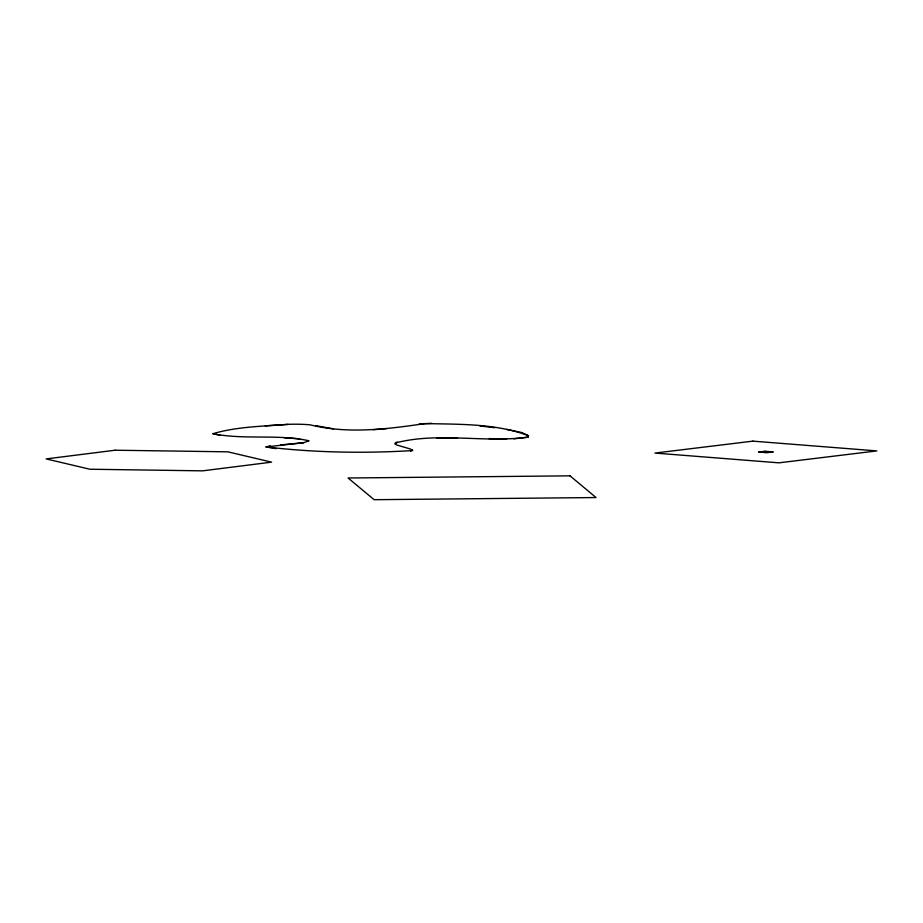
<?xml version="1.0" encoding="UTF-8"?>
<svg xmlns="http://www.w3.org/2000/svg" width="923" height="923" viewBox="0 0 923 923"><rect width="100%" height="100%" fill="white"/><g stroke="black" fill="none" stroke-linecap="round" stroke-linejoin="round"><path stroke-width="1.38" d="M395.194 443.998L395.286 442.971C438.413 431.722 484.298 443.167 528.037 437.156L528.521 435.725C496.193 423.415 459.389 424.361 425.076 423.588C387.21 429.091 348.248 434.191 310.486 424.915A18.702 1.823 0.1 0 0 288.126 424.361C263.067 426.345 237.107 426.553 212.936 433.695C244.26 440.098 277.719 433.833 309.055 440.779L303.552 442.752L265.997 446.917C314.351 452.662 364.112 453.539 412.731 450.562L410.423 449.016L396.878 445.048L395.194 443.998L397.121 441.979M410.643 451.162L412.454 449.847M270.301 445.867L265.997 446.917L276.219 448.67M513.823 438.829L528.037 437.156M303.552 442.752L280.638 444.886M373.111 429.714L386.368 428.71M265.293 425.815L288.126 424.361M419.088 424.072L431.664 423.311M436.971 438.137L457.554 438.067M488.913 438.621L506.715 438.875M284.376 437.802L299.71 438.829M479.983 425.999L494.774 427.695M333.491 428.883L315.562 425.607M506.577 429.357L521.853 432.552L528.521 435.725M212.936 433.695L220.205 435.368M115.121 450.216L46.15 458.916L89.912 469.23L202.633 470.845L271.616 462.146L227.854 451.832L115.121 450.216M752.88 441.136L654.938 453.066L778.908 462.838L876.85 450.909L752.88 441.136M765.029 451.266L758.498 452.062L766.759 452.708L773.289 451.912L765.029 451.266M570.01 475.841L348.098 477.999L374.127 499.701L596.039 497.543L570.01 475.841"/></g></svg>
